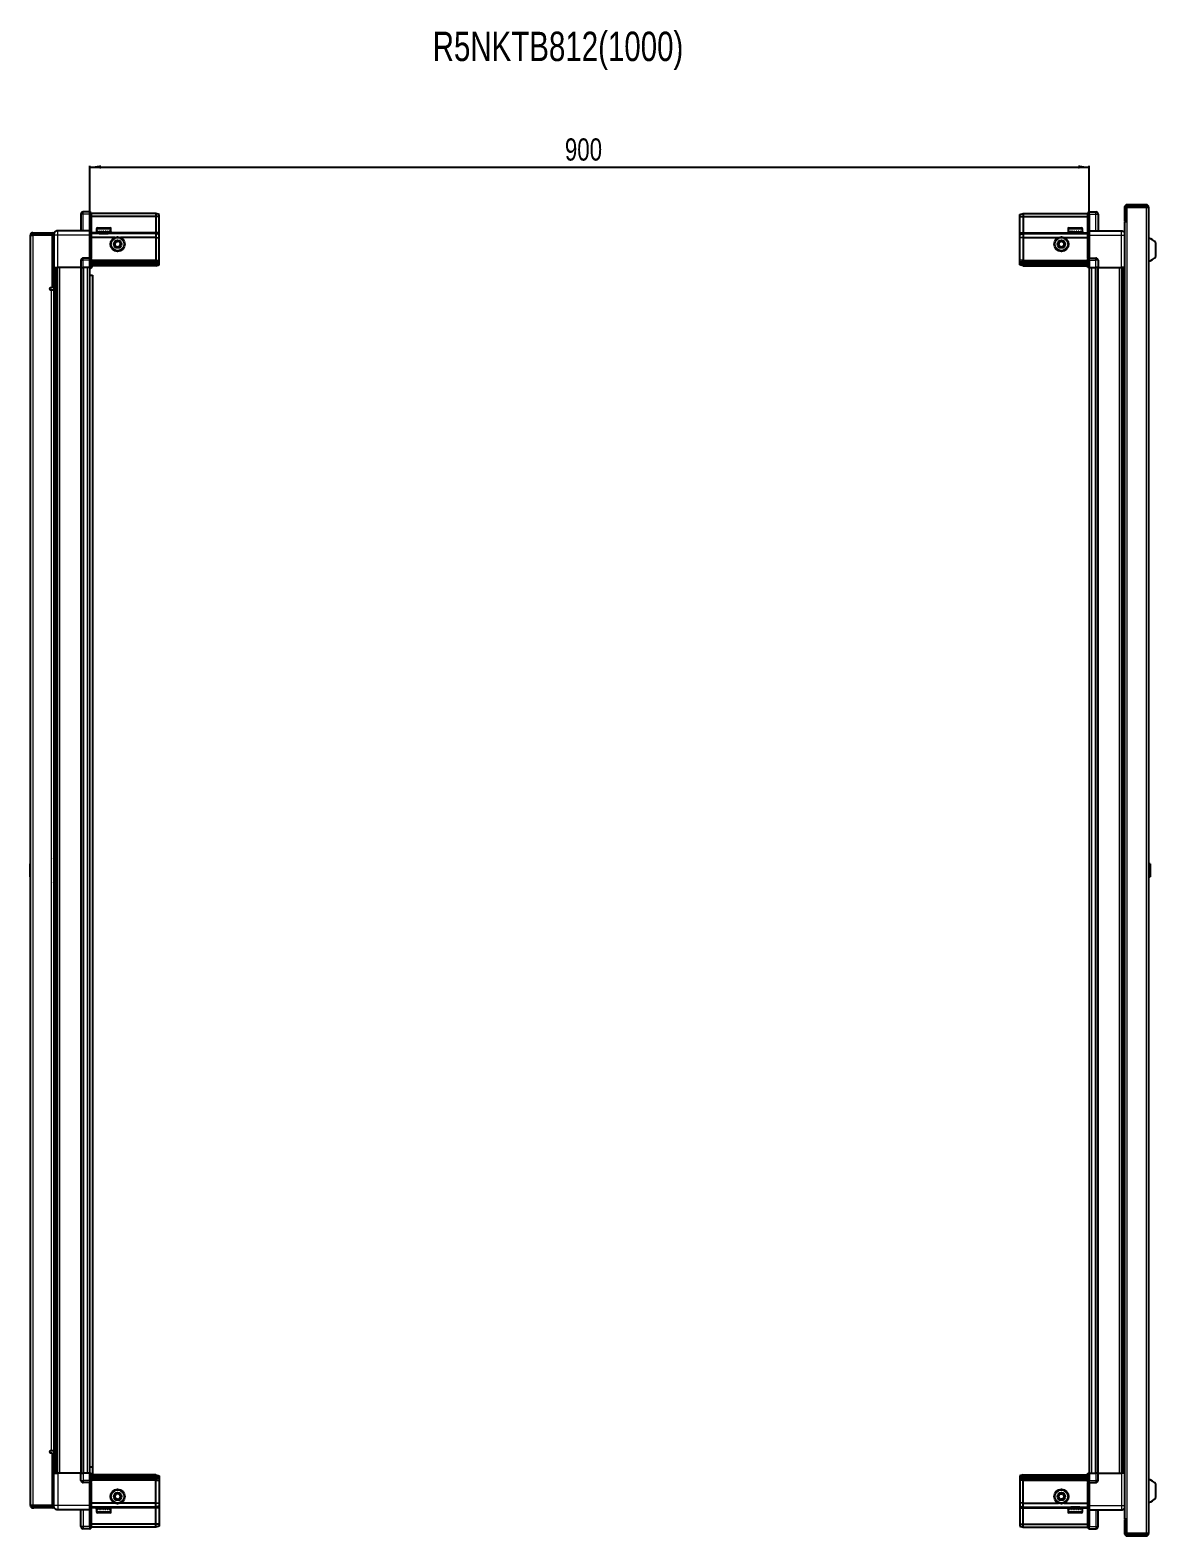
# Model space of a CAD drawing. Header units: millimetres. Extents: x 775 to 3883, y -286 to 2251.
# Drawn here: x 1864 to 2878, y 894 to 2251 of the extents above; entities that cross this region are included whole.
import ezdxf

# ---------------------------------------------------------------- set-up
doc = ezdxf.new("R2010")
doc.units = ezdxf.units.MM
doc.layers.add('FORMAT', color=7, linetype='Continuous')
doc.styles.add('SLDTEXTSTYLE0', font='TXT', dxfattribs={"width": 0.75})
doc.dimstyles.new('SLDDIMSTYLE0', dxfattribs={"dimtxt": 20, "dimasz": 10, "dimexe": 0, "dimexo": 0.0625, "dimgap": 5, "dimtad": 2, "dimdec": 1, "dimrnd": 1e-09, "dimzin": 12, "dimdsep": 46, "dimtxsty": 'SLDTEXTSTYLE0', "dimsah": 1, "dimcen": 0.09, "dimadec": 0, "dimazin": 3, "dimtfac": 1, "dimtofl": 0, "dimtmove": 0, "dimatfit": 3, "dimfxl": 0, "dimfrac": 2, "dimtolj": 1, "dimtzin": 12, "dimarcsym": 0})

# ---------------------------------------------------------------- blocks, each defined once
blk = doc.blocks.new('_D_5')
at = {"layer": 'FORMAT'}
for p, q in [((1917.8, 2036.9), (1917.8, 2128.4)), ((1917.8, 2127.4), (2817.8, 2127.4)), ((2817.8, 2036.9), (2817.8, 2128.4))]:
    blk.add_line(p, q, dxfattribs=at)
for points in [[(1917.8, 2127.4), (1927.8, 2125.9), (1927.8, 2129)], [(2817.8, 2127.4), (2807.8, 2129), (2807.8, 2125.9)]]:
    blk.add_solid(points, dxfattribs=at)
at = {"layer": 'FORMAT', "insert": (2345.6, 2153.2), "char_height": 20, "attachment_point": 1, "style": 'SLDTEXTSTYLE0'}
blk.add_mtext('900', dxfattribs=at)

msp = doc.modelspace()

# ---------------------------------------------------------------- linework, layer by layer
at = {"color": 7, "linetype": 'Continuous', "lineweight": 25}
for p, q in [((2849.62, 2091.33), (2849.62, 2078.93)), ((2851.12, 2091.33), (2851.12, 2078.93)), ((2851.62, 2078.43), (2851.62, 2091.33)), ((2851.62, 2091.33), (2869.02, 2091.33)), ((2869.02, 2093.43), (2851.72, 2093.43)), ((2869.02, 2091.93), (2851.72, 2091.93)), ((2869.02, 2091.93), (2869.02, 2093.43)), ((2869.02, 2091.33), (2871.12, 2091.33)), ((2871.12, 2091.33), (2871.12, 896.53)), ((1909.92, 2084.93), (1909.92, 2069.93)), ((1917.92, 2086.93), (1911.92, 2086.93)), ((1917.92, 2086.93), (1918.25, 2086.93)), ((1917.92, 2086.93), (1917.92, 2084.93)), ((1917.92, 2070.13), (1917.92, 2084.93)), ((1917.92, 2070.13), (1917.92, 2084.93)), ((1919.12, 2086.43), (1918.25, 2086.93)), ((1919.12, 2084.93), (1919.12, 2086.43)), ((1977.42, 2085.43), (1919.12, 2085.43)), ((1919.12, 2084.93), (1919.12, 2070.13)), ((1977.42, 2082.93), (1919.12, 2082.93)), ((1977.42, 2085.43), (1977.42, 2082.93)), ((1980.42, 2084.63), (1977.42, 2085.43)), ((1977.42, 2082.93), (1977.42, 2068.43)), ((1980.42, 2082.78), (1977.42, 2082.93)), ((1980.42, 2082.78), (1980.42, 2084.63)), ((1980.42, 2068.43), (1980.42, 2082.78)), ((2755.12, 2084.63), (2758.12, 2085.43)), ((2755.12, 2082.78), (2755.12, 2084.63)), ((2755.12, 2082.78), (2758.12, 2082.93)), ((2755.12, 2068.43), (2755.12, 2082.78)), ((2758.12, 2085.43), (2758.12, 2082.93)), ((2758.12, 2085.43), (2816.42, 2085.43)), ((2758.12, 2082.93), (2758.12, 2068.43)), ((2758.12, 2082.93), (2816.42, 2082.93)), ((2817.28, 2086.93), (2816.42, 2086.43)), ((2817.28, 2086.93), (2816.42, 2086.43)), ((2816.42, 2086.43), (2816.42, 2084.93)), ((2816.42, 2070.13), (2816.42, 2084.93)), ((2817.62, 2086.93), (2817.28, 2086.93)), ((2817.62, 2086.93), (2817.28, 2086.93)), ((2817.62, 2084.93), (2817.62, 2086.93)), ((2817.62, 2086.93), (2817.62, 2086.93)), ((2817.62, 2086.93), (2823.62, 2086.93)), ((2817.62, 2084.93), (2817.62, 2070.13)), ((2825.62, 2084.93), (2825.62, 2069.93)), ((2849.52, 2078.43), (2849.52, 909.43)), ((2849.52, 2078.43), (2851.62, 2078.43)), ((2849.62, 2078.93), (2851.12, 2078.93)), ((1865.92, 2066.08), (1864.42, 2066.08)), ((1864.42, 2065.58), (1864.42, 2066.08)), ((1864.42, 922.28), (1864.42, 2065.58)), ((1866.52, 2066.68), (1866.52, 2068.18)), ((1866.52, 2068.18), (1867.42, 2068.18)), ((1866.52, 2066.68), (1867.42, 2066.68)), ((1866.52, 2066.18), (1883.92, 2066.18)), ((1867.42, 2066.68), (1867.42, 2068.18)), ((1867.42, 2068.18), (1883.92, 2068.18)), ((1867.42, 2066.68), (1883.92, 2066.68)), ((1883.92, 2066.68), (1883.92, 2068.18)), ((1885.42, 2066.18), (1883.92, 2066.18)), ((1883.92, 2066.18), (1883.92, 2018.68)), ((1885.42, 2065.93), (1885.42, 2036.93)), ((1917.92, 2069.93), (1888.92, 2069.93)), ((1917.92, 2069.93), (1917.92, 2070.13)), ((1917.92, 2069.93), (1919.12, 2069.93)), ((1917.92, 2065.93), (1917.92, 2069.93)), ((1917.92, 2045.63), (1917.92, 2065.93)), ((1919.12, 2070.13), (1919.12, 2069.93)), ((1919.12, 2069.93), (1919.12, 2065.93)), ((1977.42, 2067.43), (1919.12, 2067.43)), ((1919.12, 2065.93), (1919.12, 2045.63)), ((1940.42, 2063.93), (1919.12, 2063.93)), ((1923.92, 2071.83), (1923.92, 2069.43)), ((1923.92, 2069.43), (1923.92, 2068.93)), ((1923.92, 2068.93), (1924.05, 2068.93)), ((1924.24, 2069.43), (1924.05, 2069.43)), ((1924.05, 2069.43), (1924.05, 2068.93)), ((1924.05, 2068.93), (1924.24, 2068.93)), ((1924.24, 2069.43), (1924.24, 2068.93)), ((1924.24, 2068.93), (1924.77, 2068.93)), ((1924.72, 2072.63), (1931.89, 2072.63)), ((1925.17, 2069.43), (1924.77, 2069.43)), ((1924.77, 2069.43), (1924.77, 2068.93)), ((1924.77, 2068.93), (1925.17, 2068.93)), ((1925.17, 2069.43), (1925.17, 2068.93)), ((1925.17, 2068.93), (1926.04, 2068.93)), ((1926.02, 2068.93), (1926.02, 2068.83)), ((1926.02, 2068.83), (1934.82, 2068.83)), ((1926.61, 2069.43), (1926.04, 2069.43)), ((1926.04, 2069.43), (1926.04, 2068.93)), ((1926.04, 2068.93), (1926.61, 2068.93)), ((1926.42, 2068.43), (1927.11, 2067.95)), ((1926.42, 2068.43), (1931.45, 2068.43)), ((1927.11, 2067.95), (1926.42, 2067.47)), ((1926.42, 2067.47), (1926.42, 2067.43)), ((1926.42, 2067.47), (1931.45, 2067.47)), ((1926.61, 2069.43), (1926.61, 2068.93)), ((1926.61, 2068.93), (1927.74, 2068.93)), ((1927.11, 2067.95), (1931.27, 2067.95)), ((1928.43, 2069.43), (1927.74, 2069.43)), ((1927.74, 2069.43), (1927.74, 2068.93)), ((1927.74, 2068.93), (1928.43, 2068.93)), ((1928.43, 2069.43), (1928.43, 2068.93)), ((1928.43, 2068.93), (1929.7, 2068.93)), ((1930.44, 2069.43), (1929.7, 2069.43)), ((1929.7, 2069.43), (1929.7, 2068.93)), ((1929.7, 2068.93), (1929.93, 2068.93)), ((1929.93, 2069.43), (1929.93, 2068.93)), ((1930.43, 2069.43), (1930.43, 2068.93)), ((1930.43, 2068.93), (1930.44, 2068.93)), ((1930.44, 2069.43), (1930.44, 2068.93)), ((1930.44, 2068.93), (1931.73, 2068.93)), ((1931.27, 2067.95), (1933.73, 2067.95)), ((1931.45, 2068.43), (1934.42, 2068.43)), ((1931.45, 2067.47), (1934.42, 2067.47)), ((1932.45, 2069.43), (1931.73, 2069.43)), ((1931.73, 2069.43), (1931.73, 2068.93)), ((1931.79, 2069.43), (1931.79, 2068.93)), ((1931.79, 2068.93), (1932.45, 2068.93)), ((1931.89, 2072.63), (1936.12, 2072.63)), ((1932.45, 2069.43), (1932.45, 2068.93)), ((1932.45, 2068.93), (1933.64, 2068.93)), ((1934.26, 2069.43), (1933.64, 2069.43)), ((1933.64, 2069.43), (1933.64, 2068.93)), ((1933.64, 2068.93), (1934.26, 2068.93)), ((1933.73, 2067.95), (1934.42, 2068.43)), ((1934.42, 2067.47), (1933.73, 2067.95)), ((1934.26, 2069.43), (1934.26, 2068.93)), ((1934.26, 2068.93), (1935.22, 2068.93)), ((1934.42, 2067.43), (1934.42, 2067.47)), ((1934.82, 2068.83), (1934.82, 2068.93)), ((1935.69, 2069.43), (1935.22, 2069.43)), ((1935.22, 2069.43), (1935.22, 2068.93)), ((1935.22, 2068.93), (1935.69, 2068.93)), ((1935.69, 2069.43), (1935.69, 2068.93)), ((1935.69, 2068.93), (1936.34, 2068.93)), ((1936.61, 2069.43), (1936.34, 2069.43)), ((1936.34, 2069.43), (1936.34, 2068.93)), ((1936.34, 2068.93), (1936.61, 2068.93)), ((1936.61, 2069.43), (1936.61, 2068.93)), ((1936.61, 2068.93), (1936.88, 2068.93)), ((1936.92, 2069.43), (1936.88, 2069.43)), ((1936.88, 2069.43), (1936.88, 2068.93)), ((1936.88, 2068.93), (1936.92, 2068.93)), ((1936.92, 2069.43), (1936.92, 2071.83)), ((1936.92, 2069.43), (1936.92, 2068.93)), ((1977.42, 2063.93), (1945.42, 2063.93)), ((1977.42, 2068.43), (1977.42, 2067.43)), ((1977.42, 2067.43), (1977.42, 2063.93)), ((1980.42, 2066.63), (1977.42, 2067.43)), ((1977.42, 2063.93), (1977.42, 2043.43)), ((1977.42, 2063.93), (1980.42, 2063.6)), ((1980.42, 2066.63), (1980.42, 2068.43)), ((1980.42, 2063.6), (1980.42, 2066.63)), ((1980.42, 2043.43), (1980.42, 2063.6)), ((2755.12, 2066.63), (2755.12, 2068.43)), ((2755.12, 2066.63), (2758.12, 2067.43)), ((2755.12, 2063.6), (2755.12, 2066.63)), ((2758.12, 2063.93), (2755.12, 2063.6)), ((2755.12, 2043.43), (2755.12, 2063.6)), ((2758.12, 2068.43), (2758.12, 2067.43)), ((2758.12, 2067.43), (2758.12, 2063.93)), ((2758.12, 2067.43), (2816.42, 2067.43)), ((2758.12, 2063.93), (2758.12, 2043.43)), ((2758.12, 2063.93), (2790.12, 2063.93)), ((2795.12, 2063.93), (2816.42, 2063.93)), ((2798.62, 2071.83), (2798.62, 2068.93)), ((2798.62, 2068.93), (2798.66, 2068.93)), ((2798.78, 2069.43), (2798.66, 2069.43)), ((2798.66, 2069.43), (2798.66, 2068.93)), ((2798.66, 2068.93), (2798.78, 2068.93)), ((2798.78, 2069.43), (2798.78, 2068.93)), ((2798.78, 2068.93), (2799.19, 2068.93)), ((2799.53, 2069.43), (2799.19, 2069.43)), ((2799.19, 2069.43), (2799.19, 2068.93)), ((2799.19, 2068.93), (2799.53, 2068.93)), ((2799.42, 2072.63), (2810.82, 2072.63)), ((2799.53, 2069.43), (2799.53, 2068.93)), ((2799.53, 2068.93), (2800.3, 2068.93)), ((2800.82, 2069.43), (2800.3, 2069.43)), ((2800.3, 2069.43), (2800.3, 2068.93)), ((2800.3, 2068.93), (2800.82, 2068.93)), ((2800.72, 2068.93), (2800.72, 2068.83)), ((2800.72, 2068.83), (2809.52, 2068.83)), ((2800.82, 2069.43), (2800.82, 2068.93)), ((2800.82, 2068.93), (2801.88, 2068.93)), ((2801.12, 2068.43), (2801.81, 2067.95)), ((2801.12, 2068.43), (2809.12, 2068.43)), ((2801.81, 2067.95), (2801.12, 2067.47)), ((2801.12, 2067.47), (2801.12, 2067.43)), ((2801.12, 2067.47), (2809.12, 2067.47)), ((2801.81, 2067.95), (2808.43, 2067.95)), ((2802.54, 2069.43), (2801.88, 2069.43)), ((2801.88, 2069.43), (2801.88, 2068.93)), ((2801.88, 2068.93), (2802.54, 2068.93)), ((2802.54, 2069.43), (2802.54, 2068.93)), ((2802.54, 2068.93), (2803.78, 2068.93)), ((2804.51, 2069.43), (2803.78, 2069.43)), ((2803.78, 2069.43), (2803.78, 2068.93)), ((2803.78, 2068.93), (2804.21, 2068.93)), ((2804.21, 2069.43), (2804.21, 2068.93)), ((2804.51, 2069.43), (2804.51, 2068.93)), ((2804.51, 2068.93), (2805.81, 2068.93)), ((2806.54, 2069.43), (2805.81, 2069.43)), ((2805.81, 2069.43), (2805.81, 2068.93)), ((2806.08, 2069.43), (2806.08, 2068.93)), ((2806.08, 2068.93), (2806.54, 2068.93)), ((2806.54, 2069.43), (2806.54, 2068.93)), ((2806.54, 2068.93), (2807.77, 2068.93)), ((2808.43, 2069.43), (2807.77, 2069.43)), ((2807.77, 2069.43), (2807.77, 2068.93)), ((2807.77, 2068.93), (2808.43, 2068.93)), ((2808.43, 2069.43), (2808.43, 2068.93)), ((2808.43, 2068.93), (2809.48, 2068.93)), ((2808.43, 2067.95), (2809.12, 2068.43)), ((2809.12, 2067.47), (2808.43, 2067.95)), ((2809.12, 2067.43), (2809.12, 2067.47)), ((2810, 2069.43), (2809.48, 2069.43)), ((2809.48, 2069.43), (2809.48, 2068.93)), ((2809.48, 2068.93), (2810, 2068.93)), ((2809.52, 2068.83), (2809.52, 2068.93)), ((2810, 2069.43), (2810, 2068.93)), ((2810, 2068.93), (2810.75, 2068.93)), ((2811.09, 2069.43), (2810.75, 2069.43)), ((2810.75, 2069.43), (2810.75, 2068.93)), ((2810.75, 2068.93), (2811.09, 2068.93)), ((2811.09, 2069.43), (2811.09, 2068.93)), ((2811.09, 2068.93), (2811.48, 2068.93)), ((2811.59, 2069.43), (2811.48, 2069.43)), ((2811.48, 2069.43), (2811.48, 2068.93)), ((2811.48, 2068.93), (2811.59, 2068.93)), ((2811.59, 2069.43), (2811.59, 2068.93)), ((2811.59, 2068.93), (2811.62, 2068.93)), ((2811.62, 2068.93), (2811.62, 2071.83)), ((2816.42, 2069.93), (2816.42, 2070.13)), ((2817.62, 2069.93), (2816.42, 2069.93)), ((2816.42, 2065.93), (2816.42, 2069.93)), ((2816.42, 2045.63), (2816.42, 2065.93)), ((2817.62, 2070.13), (2817.62, 2069.93)), ((2817.62, 2069.93), (2817.62, 2065.93)), ((2817.62, 2069.93), (2846.62, 2069.93)), ((2817.62, 2065.93), (2817.62, 2045.63)), ((2877.72, 2046.93), (2877.72, 2058.93)), ((1883.92, 2039.68), (1885.42, 2039.68)), ((1885.42, 2036.93), (1883.92, 2036.93)), ((1886.07, 950.93), (1886.07, 2036.93)), ((1887.86, 2036.93), (1887.86, 950.93)), ((1887.9, 2036.93), (1887.9, 950.93)), ((1909.92, 2036.93), (1888.92, 2036.93)), ((1909.92, 2043.43), (1909.92, 2036.93)), ((1909.92, 2036.93), (1911.92, 2036.93)), ((1910.57, 950.93), (1910.57, 2036.93)), ((1917.92, 2045.43), (1911.92, 2045.43)), ((1917.92, 2036.93), (1911.92, 2036.93)), ((1917.77, 950.93), (1917.77, 2036.93)), ((1917.92, 2045.43), (1917.92, 2045.63)), ((1917.92, 2045.43), (1917.92, 2043.43)), ((1917.92, 2045.43), (1919.12, 2045.43)), ((1917.92, 2036.93), (1917.92, 2043.43)), ((1917.92, 2036.93), (1917.92, 2043.43)), ((1917.92, 2036.93), (1918.25, 2036.93)), ((1917.92, 2036.93), (1917.92, 2036.93)), ((1918.25, 2036.93), (1918.25, 2043.43)), ((1919.12, 2036.93), (1918.25, 2036.93)), ((1918.25, 2036.93), (1918.25, 2036.93)), ((1919.12, 2045.63), (1919.12, 2045.43)), ((1919.12, 2044.76), (1919.12, 2045.43)), ((1919.12, 2044.76), (1919.12, 2036.93)), ((1977.42, 2042.43), (1919.12, 2042.43)), ((1977.42, 2041.43), (1919.12, 2041.43)), ((1977.42, 2039.93), (1919.12, 2039.93)), ((1977.42, 2038.43), (1919.12, 2038.43)), ((1977.42, 2043.43), (1977.42, 2042.43)), ((1977.42, 2042.43), (1977.42, 2041.43)), ((1977.42, 2042.43), (1980.42, 2041.63)), ((1977.42, 2041.43), (1977.42, 2039.93)), ((1977.42, 2041.43), (1980.42, 2040.89)), ((1977.42, 2039.93), (1980.42, 2040.39)), ((1977.42, 2039.93), (1977.42, 2038.43)), ((1977.42, 2038.43), (1980.42, 2039.24)), ((1980.42, 2041.63), (1980.42, 2043.43)), ((1980.42, 2040.89), (1980.42, 2041.63)), ((1980.42, 2040.39), (1980.42, 2040.89)), ((1980.42, 2039.24), (1980.42, 2040.39)), ((2755.12, 2041.63), (2755.12, 2043.43)), ((2758.12, 2042.43), (2755.12, 2041.63)), ((2755.12, 2040.89), (2755.12, 2041.63)), ((2758.12, 2041.43), (2755.12, 2040.89)), ((2755.12, 2040.39), (2755.12, 2040.89)), ((2758.12, 2039.93), (2755.12, 2040.39)), ((2755.12, 2039.24), (2755.12, 2040.39)), ((2758.12, 2038.43), (2755.12, 2039.24)), ((2758.12, 2043.43), (2758.12, 2042.43)), ((2758.12, 2042.43), (2758.12, 2041.43)), ((2758.12, 2042.43), (2816.42, 2042.43)), ((2758.12, 2041.43), (2816.42, 2041.43)), ((2758.12, 2041.43), (2758.12, 2039.93)), ((2758.12, 2039.93), (2758.12, 2038.43)), ((2758.12, 2039.93), (2816.42, 2039.93)), ((2758.12, 2038.43), (2816.42, 2038.43)), ((2816.42, 2045.43), (2816.42, 2045.63)), ((2817.62, 2045.43), (2816.42, 2045.43)), ((2816.42, 2045.43), (2816.42, 2044.76)), ((2816.42, 2036.93), (2816.42, 2044.76)), ((2817.28, 2036.93), (2816.42, 2036.93)), ((2817.28, 2043.43), (2817.28, 2036.93)), ((2817.62, 2036.93), (2817.28, 2036.93)), ((2817.62, 2045.63), (2817.62, 2045.43)), ((2817.62, 2043.43), (2817.62, 2045.43)), ((2817.62, 2045.43), (2823.62, 2045.43)), ((2817.62, 2043.43), (2817.62, 2045.43)), ((2817.62, 2043.43), (2817.62, 2036.93)), ((2817.62, 2036.93), (2823.62, 2036.93)), ((2817.77, 2036.93), (2817.77, 950.93)), ((2825.62, 2036.93), (2823.62, 2036.93)), ((2824.97, 2036.93), (2824.97, 950.93)), ((2825.62, 2043.43), (2825.62, 2036.93)), ((2825.62, 2036.93), (2846.62, 2036.93)), ((2847.64, 950.93), (2847.64, 2036.93)), ((2847.68, 950.93), (2847.68, 2036.93)), ((2849.47, 2036.93), (2849.47, 950.93)), ((1917.77, 2029.93), (1920.27, 2029.93)), ((1920.27, 2029.93), (1920.27, 956.43)), ((1883.92, 2018.68), (1882.57, 2018.68)), ((1882.57, 2016.68), (1883.32, 2016.68)), ((1883.32, 2016.68), (1885.42, 2016.68)), ((1885.42, 2016.68), (1885.42, 971.18)), ((1864.42, 1499.72), (1864.12, 1499.72)), ((1864.12, 1488.15), (1864.12, 1499.72)), ((1885.92, 1503.43), (1885.92, 1484.43)), ((2872.1, 1499.72), (2871.12, 1498.73)), ((2872.62, 1499.72), (2872.1, 1499.72)), ((2872.1, 1499.72), (2872.1, 1488.15)), ((2872.62, 1499.72), (2872.62, 1488.15)), ((1864.12, 1488.15), (1864.42, 1488.15)), ((2871.12, 1489.13), (2872.1, 1488.15)), ((2872.1, 1488.15), (2872.62, 1488.15)), ((1883.32, 971.18), (1882.57, 971.18)), ((1882.57, 969.18), (1883.92, 969.18)), ((1885.42, 971.18), (1883.32, 971.18)), ((1883.92, 969.18), (1883.92, 921.68)), ((1885.42, 950.93), (1883.92, 950.93)), ((1885.42, 921.93), (1885.42, 950.93)), ((1909.92, 950.93), (1888.92, 950.93)), ((1909.92, 944.43), (1909.92, 950.93)), ((1909.92, 950.93), (1911.92, 950.93)), ((1917.92, 950.93), (1911.92, 950.93)), ((1920.27, 956.43), (1917.77, 956.43)), ((1917.92, 950.93), (1918.25, 950.93)), ((1917.92, 944.43), (1917.92, 950.93)), ((1918.25, 944.43), (1918.25, 950.93)), ((1918.25, 950.93), (1919.12, 950.93)), ((1919.12, 950.93), (1919.12, 943.11)), ((1977.42, 949.43), (1919.12, 949.43)), ((1920.27, 956.43), (1920.27, 949.43)), ((1977.42, 947.93), (1977.42, 949.43)), ((1977.42, 949.43), (1980.42, 948.63)), ((2758.12, 949.43), (2755.12, 948.63)), ((2758.12, 947.93), (2758.12, 949.43)), ((2758.12, 949.43), (2816.42, 949.43)), ((2816.42, 943.11), (2816.42, 950.93)), ((2816.42, 950.93), (2817.28, 950.93)), ((2817.28, 950.93), (2817.28, 950.93)), ((2817.28, 950.93), (2817.28, 944.43)), ((2817.62, 950.93), (2817.28, 950.93)), ((2817.62, 950.93), (2817.62, 944.43)), ((2817.62, 950.93), (2817.62, 950.93)), ((2817.62, 950.93), (2817.62, 944.43)), ((2817.62, 950.93), (2823.62, 950.93)), ((2825.62, 950.93), (2823.62, 950.93)), ((2825.62, 944.43), (2825.62, 950.93)), ((2825.62, 950.93), (2846.62, 950.93)), ((1885.42, 948.18), (1883.92, 948.18)), ((1917.92, 942.43), (1911.92, 942.43)), ((1917.92, 944.43), (1917.92, 942.43)), ((1917.92, 944.43), (1917.92, 942.43)), ((1917.92, 942.43), (1919.12, 942.43)), ((1917.92, 942.23), (1917.92, 942.43)), ((1917.92, 921.93), (1917.92, 942.23)), ((1977.42, 947.93), (1919.12, 947.93)), ((1977.42, 946.43), (1919.12, 946.43)), ((1977.42, 945.43), (1919.12, 945.43)), ((1919.12, 942.43), (1919.12, 943.11)), ((1919.12, 942.43), (1919.12, 942.23)), ((1919.12, 942.23), (1919.12, 921.93)), ((1977.42, 946.43), (1977.42, 947.93)), ((1977.42, 947.93), (1980.42, 947.48)), ((1977.42, 946.43), (1980.42, 946.98)), ((1977.42, 945.43), (1977.42, 946.43)), ((1977.42, 945.43), (1980.42, 946.24)), ((1977.42, 944.43), (1977.42, 945.43)), ((1977.42, 923.93), (1977.42, 944.43)), ((1980.42, 948.63), (1980.42, 947.48)), ((1980.42, 947.48), (1980.42, 946.98)), ((1980.42, 946.98), (1980.42, 946.24)), ((1980.42, 946.24), (1980.42, 944.43)), ((1980.42, 944.43), (1980.42, 924.27)), ((2755.12, 948.63), (2755.12, 947.48)), ((2758.12, 947.93), (2755.12, 947.48)), ((2755.12, 947.48), (2755.12, 946.98)), ((2758.12, 946.43), (2755.12, 946.98)), ((2755.12, 946.98), (2755.12, 946.24)), ((2758.12, 945.43), (2755.12, 946.24)), ((2755.12, 946.24), (2755.12, 944.43)), ((2755.12, 944.43), (2755.12, 924.27)), ((2758.12, 946.43), (2758.12, 947.93)), ((2758.12, 947.93), (2816.42, 947.93)), ((2758.12, 946.43), (2816.42, 946.43)), ((2758.12, 945.43), (2758.12, 946.43)), ((2758.12, 945.43), (2816.42, 945.43)), ((2758.12, 944.43), (2758.12, 945.43)), ((2758.12, 923.93), (2758.12, 944.43)), ((2816.42, 943.11), (2816.42, 942.43)), ((2817.62, 942.43), (2816.42, 942.43)), ((2816.42, 942.23), (2816.42, 942.43)), ((2816.42, 921.93), (2816.42, 942.23)), ((2817.62, 942.43), (2817.62, 944.43)), ((2817.62, 942.43), (2817.62, 942.23)), ((2817.62, 942.43), (2823.62, 942.43)), ((2817.62, 942.23), (2817.62, 921.93)), ((2877.72, 928.93), (2877.72, 940.93)), ((1864.42, 921.78), (1864.42, 922.28)), ((1940.42, 923.93), (1919.12, 923.93)), ((1977.42, 923.93), (1945.42, 923.93)), ((1977.42, 923.93), (1980.42, 924.27)), ((1977.42, 920.43), (1977.42, 923.93)), ((1980.42, 924.27), (1980.42, 921.24)), ((2758.12, 923.93), (2755.12, 924.27)), ((2755.12, 924.27), (2755.12, 921.24)), ((2758.12, 923.93), (2790.12, 923.93)), ((2758.12, 920.43), (2758.12, 923.93)), ((2795.12, 923.93), (2816.42, 923.93)), ((1865.92, 921.78), (1864.42, 921.78)), ((1883.92, 921.68), (1866.52, 921.68)), ((1866.52, 921.18), (1866.52, 919.68)), ((1866.52, 921.18), (1867.42, 921.18)), ((1866.52, 919.68), (1867.42, 919.68)), ((1883.92, 921.18), (1867.42, 921.18)), ((1867.42, 921.18), (1867.42, 919.68)), ((1883.92, 919.68), (1867.42, 919.68)), ((1883.92, 921.68), (1885.42, 921.68)), ((1883.92, 921.18), (1883.92, 919.68)), ((1917.92, 917.93), (1888.92, 917.93)), ((1909.92, 902.93), (1909.92, 917.93)), ((1917.92, 917.93), (1917.92, 921.93)), ((1917.92, 917.93), (1919.12, 917.93)), ((1917.92, 917.73), (1917.92, 917.93)), ((1917.92, 902.93), (1917.92, 917.73)), ((1919.12, 921.93), (1919.12, 917.93)), ((1977.42, 920.43), (1919.12, 920.43)), ((1919.12, 917.93), (1919.12, 917.73)), ((1919.12, 917.73), (1919.12, 902.93)), ((1923.92, 918.93), (1923.92, 916.03)), ((1924.01, 918.93), (1923.92, 918.93)), ((1924.01, 918.43), (1924.01, 918.93)), ((1924.18, 918.93), (1924.01, 918.93)), ((1924.01, 918.43), (1924.18, 918.43)), ((1924.18, 918.43), (1924.18, 918.93)), ((1924.67, 918.93), (1924.18, 918.93)), ((1924.67, 918.43), (1924.67, 918.93)), ((1925.05, 918.93), (1924.67, 918.93)), ((1924.67, 918.43), (1925.05, 918.43)), ((1924.87, 915.23), (1924.72, 915.23)), ((1936.12, 915.23), (1924.87, 915.23)), ((1925.05, 918.43), (1925.05, 918.93)), ((1925.89, 918.93), (1925.05, 918.93)), ((1925.89, 918.43), (1925.89, 918.93)), ((1926.45, 918.93), (1925.89, 918.93)), ((1925.89, 918.43), (1926.45, 918.43)), ((1926.02, 919.03), (1926.02, 918.93)), ((1931.42, 919.03), (1926.02, 919.03)), ((1926.42, 920.43), (1926.42, 920.4)), ((1926.42, 920.4), (1927.11, 919.92)), ((1926.52, 920.4), (1926.42, 920.4)), ((1927.11, 919.92), (1926.42, 919.43)), ((1926.52, 919.43), (1926.42, 919.43)), ((1926.45, 918.43), (1926.45, 918.93)), ((1927.55, 918.93), (1926.45, 918.93)), ((1934.42, 920.4), (1926.52, 920.4)), ((1934.42, 919.43), (1926.52, 919.43)), ((1927.2, 919.92), (1927.11, 919.92)), ((1933.73, 919.92), (1927.2, 919.92)), ((1927.55, 918.43), (1927.55, 918.93)), ((1928.23, 918.93), (1927.55, 918.93)), ((1927.55, 918.43), (1928.23, 918.43)), ((1928.23, 918.43), (1928.23, 918.93)), ((1929.5, 918.93), (1928.23, 918.93)), ((1929.5, 918.43), (1929.5, 918.93)), ((1929.79, 918.93), (1929.5, 918.93)), ((1929.5, 918.43), (1930.23, 918.43)), ((1929.79, 918.43), (1929.79, 918.93)), ((1930.23, 918.43), (1930.23, 918.93)), ((1931.53, 918.93), (1930.23, 918.93)), ((1934.82, 919.03), (1931.42, 919.03)), ((1931.53, 918.43), (1931.53, 918.93)), ((1931.53, 918.43), (1932.25, 918.43)), ((1931.66, 918.43), (1931.66, 918.93)), ((1932.25, 918.93), (1931.66, 918.93)), ((1932.25, 918.43), (1932.25, 918.93)), ((1933.45, 918.93), (1932.25, 918.93)), ((1933.45, 918.43), (1933.45, 918.93)), ((1934.09, 918.93), (1933.45, 918.93)), ((1933.45, 918.43), (1934.09, 918.43)), ((1933.73, 919.92), (1934.42, 920.4)), ((1934.42, 919.43), (1933.73, 919.92)), ((1934.09, 918.43), (1934.09, 918.93)), ((1935.08, 918.93), (1934.09, 918.93)), ((1934.42, 920.4), (1934.42, 920.43)), ((1934.82, 918.93), (1934.82, 919.03)), ((1935.08, 918.43), (1935.08, 918.93)), ((1935.57, 918.93), (1935.08, 918.93)), ((1935.08, 918.43), (1935.57, 918.43)), ((1935.57, 918.43), (1935.57, 918.93)), ((1936.25, 918.93), (1935.57, 918.93)), ((1936.25, 918.43), (1936.25, 918.93)), ((1936.54, 918.93), (1936.25, 918.93)), ((1936.25, 918.43), (1936.54, 918.43)), ((1936.54, 918.43), (1936.54, 918.93)), ((1936.85, 918.93), (1936.54, 918.93)), ((1936.85, 918.43), (1936.85, 918.93)), ((1936.92, 918.93), (1936.85, 918.93)), ((1936.85, 918.43), (1936.92, 918.43)), ((1936.92, 916.03), (1936.92, 918.93)), ((1936.92, 918.43), (1936.92, 918.93)), ((1936.92, 918.93), (1936.92, 918.93)), ((1980.42, 921.24), (1977.42, 920.43)), ((1977.42, 919.43), (1977.42, 920.43)), ((1977.42, 904.93), (1977.42, 919.43)), ((1980.42, 921.24), (1980.42, 919.43)), ((1980.42, 919.43), (1980.42, 905.09)), ((2755.12, 921.24), (2758.12, 920.43)), ((2755.12, 921.24), (2755.12, 919.43)), ((2755.12, 919.43), (2755.12, 905.09)), ((2758.12, 920.43), (2816.42, 920.43)), ((2758.12, 919.43), (2758.12, 920.43)), ((2758.12, 904.93), (2758.12, 919.43)), ((2798.62, 918.93), (2798.62, 916.03)), ((2798.64, 918.93), (2798.62, 918.93)), ((2798.64, 918.43), (2798.64, 918.93)), ((2798.73, 918.93), (2798.64, 918.93)), ((2798.64, 918.43), (2798.73, 918.43)), ((2798.73, 918.43), (2798.73, 918.93)), ((2799.11, 918.93), (2798.73, 918.93)), ((2799.11, 918.43), (2799.11, 918.93)), ((2799.43, 918.93), (2799.11, 918.93)), ((2799.11, 918.43), (2799.43, 918.43)), ((2810.82, 915.23), (2799.42, 915.23)), ((2799.43, 918.43), (2799.43, 918.93)), ((2800.16, 918.93), (2799.43, 918.93)), ((2800.16, 918.43), (2800.16, 918.93)), ((2800.67, 918.93), (2800.16, 918.93)), ((2800.16, 918.43), (2800.67, 918.43)), ((2800.67, 918.43), (2800.67, 918.93)), ((2801.71, 918.93), (2800.67, 918.93)), ((2800.72, 919.03), (2800.72, 918.93)), ((2809.52, 919.03), (2800.72, 919.03)), ((2801.12, 920.43), (2801.12, 920.4)), ((2801.12, 920.4), (2801.81, 919.92)), ((2809.12, 920.4), (2801.12, 920.4)), ((2801.81, 919.92), (2801.12, 919.43)), ((2809.12, 919.43), (2801.12, 919.43)), ((2801.71, 918.43), (2801.71, 918.93)), ((2802.36, 918.93), (2801.71, 918.93)), ((2801.71, 918.43), (2802.36, 918.43)), ((2808.43, 919.92), (2801.81, 919.92)), ((2802.36, 918.43), (2802.36, 918.93)), ((2803.58, 918.93), (2802.36, 918.93)), ((2803.58, 918.43), (2803.58, 918.93)), ((2804.08, 918.93), (2803.58, 918.93)), ((2803.58, 918.43), (2804.31, 918.43)), ((2804.08, 918.43), (2804.08, 918.93)), ((2804.31, 918.43), (2804.31, 918.93)), ((2805.61, 918.93), (2804.31, 918.93)), ((2805.61, 918.43), (2805.61, 918.93)), ((2805.61, 918.43), (2806.34, 918.43)), ((2805.95, 918.43), (2805.95, 918.93)), ((2806.34, 918.93), (2805.95, 918.93)), ((2806.34, 918.43), (2806.34, 918.93)), ((2807.59, 918.93), (2806.34, 918.93)), ((2807.59, 918.43), (2807.59, 918.93)), ((2808.26, 918.93), (2807.59, 918.93)), ((2807.59, 918.43), (2808.26, 918.43)), ((2808.26, 918.43), (2808.26, 918.93)), ((2809.33, 918.93), (2808.26, 918.93)), ((2808.43, 919.92), (2809.12, 920.4)), ((2809.12, 919.43), (2808.43, 919.92)), ((2809.12, 920.4), (2809.12, 920.43)), ((2809.33, 918.43), (2809.33, 918.93)), ((2809.86, 918.93), (2809.33, 918.93)), ((2809.33, 918.43), (2809.86, 918.43)), ((2809.52, 918.93), (2809.52, 919.03)), ((2809.86, 918.43), (2809.86, 918.93)), ((2810.65, 918.93), (2809.86, 918.93)), ((2810.65, 918.43), (2810.65, 918.93)), ((2811, 918.93), (2810.65, 918.93)), ((2810.65, 918.43), (2811, 918.43)), ((2811, 918.43), (2811, 918.93)), ((2811.43, 918.93), (2811, 918.93)), ((2811.43, 918.43), (2811.43, 918.93)), ((2811.57, 918.93), (2811.43, 918.93)), ((2811.43, 918.43), (2811.57, 918.43)), ((2811.57, 918.43), (2811.57, 918.93)), ((2811.62, 918.93), (2811.57, 918.93)), ((2811.62, 916.03), (2811.62, 918.93)), ((2816.42, 917.93), (2816.42, 921.93)), ((2817.62, 917.93), (2816.42, 917.93)), ((2816.42, 917.73), (2816.42, 917.93)), ((2816.42, 902.93), (2816.42, 917.73)), ((2817.62, 921.93), (2817.62, 917.93)), ((2817.62, 917.93), (2817.62, 917.73)), ((2817.62, 917.93), (2846.62, 917.93)), ((2817.62, 917.73), (2817.62, 902.93)), ((2817.62, 917.73), (2817.62, 902.93)), ((2825.62, 902.93), (2825.62, 917.93)), ((2851.62, 909.43), (2849.52, 909.43)), ((2849.62, 908.93), (2851.12, 908.93)), ((2849.62, 908.93), (2849.62, 896.53)), ((2851.12, 908.93), (2851.12, 896.53)), ((2851.62, 896.53), (2851.62, 909.43)), ((1917.92, 900.93), (1911.92, 900.93)), ((1917.92, 902.93), (1917.92, 900.93)), ((1917.92, 900.93), (1918.25, 900.93)), ((1917.92, 900.93), (1917.92, 900.93)), ((1917.92, 900.93), (1918.25, 900.93)), ((1918.25, 900.93), (1919.12, 901.43)), ((1918.25, 900.93), (1919.12, 901.43)), ((1977.42, 904.93), (1919.12, 904.93)), ((1919.12, 901.43), (1919.12, 902.93)), ((1977.42, 902.43), (1919.12, 902.43)), ((1980.42, 905.09), (1977.42, 904.93)), ((1977.42, 902.43), (1977.42, 904.93)), ((1980.42, 903.24), (1977.42, 902.43)), ((1980.42, 905.09), (1980.42, 903.24)), ((2755.12, 905.09), (2758.12, 904.93)), ((2755.12, 905.09), (2755.12, 903.24)), ((2755.12, 903.24), (2758.12, 902.43)), ((2758.12, 904.93), (2816.42, 904.93)), ((2758.12, 902.43), (2758.12, 904.93)), ((2758.12, 902.43), (2816.42, 902.43)), ((2816.42, 902.93), (2816.42, 901.43)), ((2816.42, 901.43), (2817.28, 900.93)), ((2817.62, 900.93), (2817.28, 900.93)), ((2817.62, 900.93), (2817.62, 902.93)), ((2817.62, 900.93), (2823.62, 900.93)), ((2869.02, 896.53), (2851.62, 896.53)), ((2851.72, 895.93), (2869.02, 895.93)), ((2871.12, 896.53), (2869.02, 896.53)), ((2869.02, 895.93), (2869.02, 894.43)), ((2851.72, 894.43), (2869.02, 894.43))]:
    msp.add_line(p, q, dxfattribs=at)
at = {"color": 8, "linetype": 'Continuous', "lineweight": 18}
for p, q in [((2851.12, 2091.33), (2849.62, 2091.33)), ((2851.72, 2091.93), (2851.72, 2093.43)), ((2869.02, 2091.33), (2869.02, 896.53)), ((1911.92, 2084.93), (1909.92, 2084.93)), ((1911.92, 2084.93), (1911.92, 2086.93)), ((1911.92, 2069.93), (1911.92, 2084.93)), ((1917.92, 2084.93), (1911.92, 2084.93)), ((1917.92, 2084.93), (1919.12, 2084.93)), ((2817.62, 2084.93), (2816.42, 2084.93)), ((2817.62, 2084.93), (2823.62, 2084.93)), ((2823.62, 2084.93), (2823.62, 2086.93)), ((2823.62, 2069.93), (2823.62, 2084.93)), ((2823.62, 2084.93), (2825.62, 2084.93)), ((2851.62, 2078.43), (2851.62, 909.43)), ((1866.52, 2066.18), (1866.52, 921.68)), ((1888.92, 2036.93), (1888.92, 2065.93)), ((1917.92, 2065.93), (1888.92, 2065.93)), ((1917.92, 2070.13), (1919.12, 2070.13)), ((1917.92, 2065.93), (1919.12, 2065.93)), ((1926.42, 2068.43), (1919.12, 2068.43)), ((1923.92, 2071.83), (1932.09, 2071.83)), ((1932.09, 2071.83), (1936.92, 2071.83)), ((1977.42, 2068.43), (1934.42, 2068.43)), ((1980.42, 2068.43), (1977.42, 2068.43)), ((2755.12, 2068.43), (2758.12, 2068.43)), ((2758.12, 2068.43), (2801.12, 2068.43)), ((2798.62, 2071.83), (2811.62, 2071.83)), ((2809.12, 2068.43), (2816.42, 2068.43)), ((2816.42, 2070.13), (2817.62, 2070.13)), ((2817.62, 2065.93), (2816.42, 2065.93)), ((2817.62, 2065.93), (2846.62, 2065.93)), ((2846.62, 2036.93), (2846.62, 2065.93)), ((1885.42, 2016.68), (1885.42, 2036.93)), ((1886.65, 2036.93), (1886.65, 950.93)), ((1889.1, 950.93), (1889.1, 2036.93)), ((1890.52, 2036.93), (1890.52, 950.93)), ((1909.92, 2043.43), (1911.92, 2043.43)), ((1909.92, 950.93), (1909.92, 2036.93)), ((1911.92, 2043.43), (1911.92, 2045.43)), ((1911.92, 2036.93), (1911.92, 2043.43)), ((1917.92, 2043.43), (1911.92, 2043.43)), ((1912.57, 950.93), (1912.57, 2036.93)), ((1915.77, 950.93), (1915.77, 2036.93)), ((1917.92, 2045.63), (1919.12, 2045.63)), ((1917.92, 2043.43), (1918.25, 2043.43)), ((1917.92, 2036.93), (1918.25, 2036.93)), ((1977.42, 2043.43), (1919.12, 2043.43)), ((1977.42, 2043.43), (1980.42, 2043.43)), ((2758.12, 2043.43), (2755.12, 2043.43)), ((2758.12, 2043.43), (2816.42, 2043.43)), ((2816.42, 2045.63), (2817.62, 2045.63)), ((2817.62, 2043.43), (2817.28, 2043.43)), ((2817.62, 2043.43), (2823.62, 2043.43)), ((2819.77, 2036.93), (2819.77, 950.93)), ((2822.97, 2036.93), (2822.97, 950.93)), ((2823.62, 2043.43), (2823.62, 2045.43)), ((2823.62, 2036.93), (2823.62, 2043.43)), ((2825.62, 2043.43), (2823.62, 2043.43)), ((2825.62, 2036.93), (2825.62, 950.93)), ((2845.02, 950.93), (2845.02, 2036.93)), ((2846.43, 2036.93), (2846.43, 950.93)), ((2848.88, 950.93), (2848.88, 2036.93)), ((1883.32, 971.18), (1883.32, 2016.68)), ((1885.42, 950.93), (1885.42, 971.18)), ((1888.92, 950.93), (1888.92, 921.93)), ((1911.92, 950.93), (1911.92, 944.43)), ((2817.62, 950.93), (2817.28, 950.93)), ((2823.62, 950.93), (2823.62, 944.43)), ((2846.62, 950.93), (2846.62, 921.93)), ((1909.92, 944.43), (1911.92, 944.43)), ((1911.92, 944.43), (1911.92, 942.43)), ((1917.92, 944.43), (1911.92, 944.43)), ((1917.92, 944.43), (1918.25, 944.43)), ((1919.12, 942.23), (1917.92, 942.23)), ((1977.42, 944.43), (1919.12, 944.43)), ((1977.42, 944.43), (1980.42, 944.43)), ((2758.12, 944.43), (2755.12, 944.43)), ((2758.12, 944.43), (2816.42, 944.43)), ((2817.62, 942.23), (2816.42, 942.23)), ((2817.62, 944.43), (2817.28, 944.43)), ((2817.62, 944.43), (2823.62, 944.43)), ((2825.62, 944.43), (2823.62, 944.43)), ((2823.62, 944.43), (2823.62, 942.43)), ((1917.92, 921.93), (1888.92, 921.93)), ((1911.92, 917.93), (1911.92, 902.93)), ((1917.92, 921.93), (1919.12, 921.93)), ((1919.12, 917.73), (1917.92, 917.73)), ((1926.42, 919.43), (1919.12, 919.43)), ((1924.09, 916.03), (1923.92, 916.03)), ((1936.92, 916.03), (1924.09, 916.03)), ((1977.42, 919.43), (1934.42, 919.43)), ((1980.42, 919.43), (1977.42, 919.43)), ((2755.12, 919.43), (2758.12, 919.43)), ((2758.12, 919.43), (2801.12, 919.43)), ((2811.62, 916.03), (2798.62, 916.03)), ((2809.12, 919.43), (2816.42, 919.43)), ((2817.62, 921.93), (2816.42, 921.93)), ((2817.62, 917.73), (2816.42, 917.73)), ((2817.62, 921.93), (2846.62, 921.93)), ((2823.62, 917.93), (2823.62, 902.93)), ((1911.92, 902.93), (1909.92, 902.93)), ((1911.92, 902.93), (1911.92, 900.93)), ((1917.92, 902.93), (1911.92, 902.93)), ((1917.92, 902.93), (1919.12, 902.93)), ((2817.62, 902.93), (2816.42, 902.93)), ((2817.62, 902.93), (2823.62, 902.93)), ((2823.62, 902.93), (2825.62, 902.93)), ((2823.62, 902.93), (2823.62, 900.93)), ((2851.12, 896.53), (2849.62, 896.53)), ((2851.72, 895.93), (2851.72, 894.43))]:
    msp.add_line(p, q, dxfattribs=at)
at = {"color": 7, "linetype": 'Continuous', "lineweight": 25}
for centre, radius in [((1942.92, 2057.93), 6.5), ((2792.62, 2057.93), 6.5), ((1942.92, 2057.93), 3.46), ((2792.62, 2057.93), 3.46), ((1942.92, 929.93), 6.5), ((2792.62, 929.93), 6.5), ((1942.92, 929.93), 3.46), ((2792.62, 929.93), 3.46)]:
    msp.add_circle(centre, radius, dxfattribs=at)
at = {"color": 8, "linetype": 'Continuous', "lineweight": 18}
for centre in [(1942.92, 2057.93), (2792.62, 2057.93), (1942.92, 929.93), (2792.62, 929.93)]:
    msp.add_circle(centre, 5.7, dxfattribs=at)
at = {"color": 7, "linetype": 'Continuous', "lineweight": 25}
for centre, radius, start, end in [((2851.72, 2091.33), 2.1, 90, 180), ((2851.72, 2091.33), 0.6, 90, 180), ((2869.02, 2091.33), 2.1, 0, 90), ((2869.02, 2091.33), 0.6, 0, 90), ((1911.92, 2084.93), 2, 90, 180), ((2823.62, 2084.93), 2, 0, 90), ((1866.42, 2065.68), 0.5, 90, 117.7907), ((1883.82, 2066.08), 0.6, 9.59407, 90), ((1883.82, 2066.08), 2.1, 32.2369, 87.2706), ((1924.72, 2071.83), 0.8, 90, 180), ((1926.02, 2068.43), 0.4, 0, 90), ((1934.82, 2068.43), 0.4, 90, 180), ((1936.12, 2071.83), 0.8, 0, 90), ((2799.42, 2071.83), 0.8, 90, 180), ((2800.72, 2068.43), 0.4, 0, 90), ((2809.52, 2068.43), 0.4, 90, 180), ((2810.82, 2071.83), 0.8, 0, 90), ((2868.09, 2051.91), 11.91, 36.1266, 75.29965), ((1942.92, 2057.93), 2.5, 161.00659, 221.00659), ((1942.92, 2057.93), 2.5, 101.00659, 161.00659), ((1942.92, 2057.93), 2.5, 221.00659, 281.00659), ((1942.92, 2057.93), 2.5, 41.00659, 101.00659), ((1942.92, 2057.93), 2.5, 281.00659, 341.00659), ((1942.92, 2057.93), 2.5, 341.00659, 41.00659), ((2792.62, 2057.93), 2.5, 120.74103, 180.74103), ((2792.62, 2057.93), 2.5, 180.74103, 240.74103), ((2792.62, 2057.93), 2.5, 60.74103, 120.74103), ((2792.62, 2057.93), 2.5, 240.74103, 300.74103), ((2792.62, 2057.93), 2.5, 0.74103, 60.74103), ((2792.62, 2057.93), 2.5, 300.74103, 0.74103), ((1911.92, 2043.43), 2, 90, 180), ((1915.27, 2039.58), 5, 300, 346.70293), ((2823.62, 2043.43), 2, 0, 90), ((2868.09, 2053.96), 11.91, 284.70035, 323.8734), ((1882.57, 2017.68), 1, 90, 270), ((1882.92, 1503.43), 3, 0, 33.55731), ((1882.92, 1484.43), 3, 326.44269, 0), ((1882.57, 970.18), 1, 90, 270), ((1911.92, 944.43), 2, 180, 270), ((2823.62, 944.43), 2, 270, 0), ((2868.09, 933.91), 11.91, 36.1266, 75.29965), ((1942.92, 929.93), 2.5, 127.98423, 187.98423), ((1942.92, 929.93), 2.5, 187.98423, 247.98423), ((1942.92, 929.93), 2.5, 67.98423, 127.98423), ((1942.92, 929.93), 2.5, 247.98423, 307.98423), ((1942.92, 929.93), 2.5, 7.98423, 67.98423), ((1942.92, 929.93), 2.5, 307.98423, 7.98423), ((2792.62, 929.93), 2.5, 155.91157, 215.91157), ((2792.62, 929.93), 2.5, 95.91157, 155.91157), ((2792.62, 929.93), 2.5, 215.91157, 275.91157), ((2792.62, 929.93), 2.5, 35.91157, 95.91157), ((2792.62, 929.93), 2.5, 275.91157, 335.91157), ((2792.62, 929.93), 2.5, 335.91157, 35.91157), ((2868.09, 935.96), 11.91, 284.70035, 323.8734), ((1866.42, 922.18), 0.5, 243.58436, 270), ((1883.82, 921.78), 0.6, 270, 350.40593), ((1883.82, 921.78), 2.1, 272.7294, 327.8305), ((1924.72, 916.03), 0.8, 180, 270), ((1926.02, 919.43), 0.4, 270, 360), ((1934.82, 919.43), 0.4, 180, 270), ((1936.12, 916.03), 0.8, 270, 360), ((2799.42, 916.03), 0.8, 180, 270), ((2800.72, 919.43), 0.4, 270, 360), ((2809.52, 919.43), 0.4, 180, 270), ((2810.82, 916.03), 0.8, 270, 360), ((1911.92, 902.93), 2, 180, 270), ((2823.62, 902.93), 2, 270, 0), ((2851.72, 896.53), 2.1, 180, 270), ((2851.72, 896.53), 0.6, 180, 270), ((2869.02, 896.53), 2.1, 270, 0), ((2869.02, 896.53), 0.6, 270, 0)]:
    msp.add_arc(centre, radius, start, end, dxfattribs=at)
for centre, start_param, end_param in [((1921.72, 2043.43), 2.4188584, 3.1415927), ((2813.82, 2043.43), 0, 0.7227342), ((1921.72, 944.43), 3.1415927, 3.8643269), ((2813.82, 944.43), 5.5604511, 6.2831853)]:
    msp.add_ellipse(centre, major_axis=(3.46, 0), ratio=0.5773503, start_param=start_param, end_param=end_param, dxfattribs=at)
for points, knots in [([(1866.52, 2068.18), (1866.26, 2068.16), (1865.77, 2068.11), (1865.13, 2067.71), (1864.66, 2067.15), (1864.44, 2066.57), (1864.43, 2066.21), (1864.42, 2066.08)], [0, 0, 0, 0, 0.23025534, 0.4485219, 0.6667858, 0.88504963, 1, 1, 1, 1]), ([(1864.42, 2065.58), (1864.44, 2065.63), (1864.5, 2065.72), (1864.89, 2065.85), (1865.45, 2065.98), (1866.03, 2066.09), (1866.39, 2066.16), (1866.52, 2066.18)], [0, 0, 0, 0, 0.2302553, 0.4485219, 0.6667858, 0.8850496, 1, 1, 1, 1]), ([(1888.92, 2069.93), (1888.48, 2069.89), (1887.8, 2069.82), (1886.99, 2069.38), (1886.43, 2068.93), (1885.97, 2068.37), (1885.54, 2067.55), (1885.47, 2066.87), (1885.42, 2066.43)], [0, 0, 0, 0, 0.2394568, 0.3683607, 0.5, 0.6316393, 0.7605432, 1, 1, 1, 1]), ([(1885.42, 2066.43), (1885.42, 2066.43), (1885.42, 2066.41), (1885.42, 2066.3), (1885.42, 2066.13), (1885.42, 2066), (1885.42, 2065.93)], [0, 0, 0, 0, 0.2493943, 0.5003335, 0.7501667, 1, 1, 1, 1]), ([(2846.62, 2069.93), (2847.06, 2069.89), (2847.74, 2069.82), (2848.55, 2069.38), (2849.1, 2068.94), (2849.38, 2068.57), (2849.52, 2068.39)], [0, 0, 0, 0, 0.3842982, 0.5911726, 0.8024372, 1, 1, 1, 1]), ([(1940.08, 2057.38), (1940.25, 2057.87), (1940.57, 2058.78), (1940.88, 2059.69), (1941.02, 2060.11)], [0, 0, 0, 0, 0.53468586, 1, 1, 1, 1]), ([(1941.98, 2055.2), (1941.75, 2055.46), (1941.21, 2056.09), (1940.56, 2056.84), (1940.17, 2057.29), (1940.08, 2057.38)], [0, 0, 0, 0, 0.3629006, 0.8668753, 1, 1, 1, 1]), ([(1941.02, 2060.11), (1941.53, 2060.21), (1942.48, 2060.4), (1943.42, 2060.58), (1943.86, 2060.66)], [0, 0, 0, 0, 0.5346859, 1, 1, 1, 1]), ([(1944.81, 2055.76), (1944.31, 2055.66), (1943.36, 2055.47), (1942.42, 2055.29), (1941.98, 2055.2)], [0, 0, 0, 0, 0.5346859, 1, 1, 1, 1]), ([(1943.86, 2060.66), (1943.94, 2060.57), (1944.33, 2060.12), (1944.99, 2059.37), (1945.53, 2058.75), (1945.75, 2058.49)], [0, 0, 0, 0, 0.1331247, 0.6370994, 1, 1, 1, 1]), ([(1945.75, 2058.49), (1945.58, 2058), (1945.27, 2057.09), (1944.96, 2056.18), (1944.81, 2055.76)], [0, 0, 0, 0, 0.5346859, 1, 1, 1, 1]), ([(2790.1, 2059.34), (2790.54, 2059.61), (2791.37, 2060.1), (2792.2, 2060.59), (2792.58, 2060.82)], [0, 0, 0, 0, 0.53468586, 1, 1, 1, 1]), ([(2790.14, 2056.46), (2790.14, 2056.58), (2790.13, 2057.18), (2790.11, 2058.18), (2790.1, 2059), (2790.1, 2059.34)], [0, 0, 0, 0, 0.13312467, 0.63709944, 1, 1, 1, 1]), ([(2792.66, 2055.05), (2792.21, 2055.3), (2791.36, 2055.77), (2790.53, 2056.24), (2790.14, 2056.46)], [0, 0, 0, 0, 0.53468586, 1, 1, 1, 1]), ([(2792.58, 2060.82), (2793.03, 2060.57), (2793.87, 2060.1), (2794.71, 2059.63), (2795.1, 2059.41)], [0, 0, 0, 0, 0.5346859, 1, 1, 1, 1]), ([(2795.14, 2056.52), (2794.69, 2056.26), (2793.86, 2055.77), (2793.04, 2055.28), (2792.66, 2055.05)], [0, 0, 0, 0, 0.5346859, 1, 1, 1, 1]), ([(2795.1, 2059.41), (2795.1, 2059.06), (2795.11, 2058.24), (2795.13, 2057.25), (2795.14, 2056.65), (2795.14, 2056.52)], [0, 0, 0, 0, 0.3629006, 0.8668753, 1, 1, 1, 1]), ([(1885.42, 2036.93), (1885.46, 2036.93), (1885.53, 2036.93), (1886.14, 2036.93), (1887.03, 2036.93), (1888.01, 2036.93), (1888.66, 2036.93), (1888.92, 2036.93)], [0, 0, 0, 0, 0.2146939, 0.4293877, 0.6440816, 0.8587754, 1, 1, 1, 1]), ([(2849.47, 2036.93), (2849.43, 2036.93), (2849.21, 2036.93), (2848.49, 2036.93), (2847.53, 2036.93), (2846.88, 2036.93), (2846.62, 2036.93)], [0, 0, 0, 0, 0.0717073, 0.4209791, 0.7702508, 1, 1, 1, 1]), ([(1885.42, 950.93), (1885.46, 950.93), (1885.53, 950.93), (1886.14, 950.93), (1887.03, 950.93), (1888.01, 950.93), (1888.66, 950.93), (1888.92, 950.93)], [0, 0, 0, 0, 0.2146939, 0.4293877, 0.6440816, 0.8587754, 1, 1, 1, 1]), ([(2849.47, 950.93), (2849.43, 950.93), (2849.21, 950.93), (2848.49, 950.93), (2847.53, 950.93), (2846.88, 950.93), (2846.62, 950.93)], [0, 0, 0, 0, 0.07170733, 0.42097906, 0.77025079, 1, 1, 1, 1]), ([(1866.52, 921.68), (1866.26, 921.73), (1865.77, 921.82), (1865.13, 921.95), (1864.66, 922.08), (1864.44, 922.19), (1864.43, 922.26), (1864.42, 922.28)], [0, 0, 0, 0, 0.2302553, 0.4485219, 0.6667858, 0.8850496, 1, 1, 1, 1]), ([(1940.24, 931.02), (1940.65, 931.33), (1941.41, 931.93), (1942.17, 932.52), (1942.52, 932.79)], [0, 0, 0, 0, 0.5346859, 1, 1, 1, 1]), ([(1940.64, 928.16), (1940.63, 928.28), (1940.54, 928.87), (1940.4, 929.86), (1940.29, 930.67), (1940.24, 931.02)], [0, 0, 0, 0, 0.1331247, 0.6370994, 1, 1, 1, 1]), ([(1943.32, 927.08), (1942.84, 927.27), (1941.95, 927.63), (1941.06, 927.99), (1940.64, 928.16)], [0, 0, 0, 0, 0.5346859, 1, 1, 1, 1]), ([(1942.52, 932.79), (1943, 932.6), (1943.89, 932.24), (1944.78, 931.88), (1945.19, 931.71)], [0, 0, 0, 0, 0.5346859, 1, 1, 1, 1]), ([(1945.59, 928.85), (1945.19, 928.53), (1944.43, 927.94), (1943.67, 927.35), (1943.32, 927.08)], [0, 0, 0, 0, 0.5346859, 1, 1, 1, 1]), ([(1945.19, 931.71), (1945.24, 931.37), (1945.36, 930.55), (1945.49, 929.57), (1945.58, 928.98), (1945.59, 928.85)], [0, 0, 0, 0, 0.36290056, 0.86687533, 1, 1, 1, 1]), ([(2789.75, 929.64), (2789.96, 930.11), (2790.35, 930.99), (2790.74, 931.86), (2790.93, 932.27)], [0, 0, 0, 0, 0.5346859, 1, 1, 1, 1]), ([(2791.44, 927.3), (2791.14, 927.72), (2790.57, 928.5), (2790.01, 929.27), (2789.75, 929.64)], [0, 0, 0, 0, 0.5346859, 1, 1, 1, 1]), ([(2790.93, 932.27), (2791.27, 932.31), (2792.09, 932.39), (2793.08, 932.49), (2793.67, 932.56), (2793.8, 932.57)], [0, 0, 0, 0, 0.3629006, 0.8668753, 1, 1, 1, 1]), ([(2794.31, 927.6), (2794.19, 927.58), (2793.59, 927.52), (2792.6, 927.42), (2791.78, 927.33), (2791.44, 927.3)], [0, 0, 0, 0, 0.1331247, 0.6370994, 1, 1, 1, 1]), ([(2793.8, 932.57), (2794.1, 932.15), (2794.66, 931.37), (2795.23, 930.59), (2795.49, 930.23)], [0, 0, 0, 0, 0.53468586, 1, 1, 1, 1]), ([(2795.49, 930.23), (2795.28, 929.76), (2794.89, 928.88), (2794.49, 928), (2794.31, 927.6)], [0, 0, 0, 0, 0.5346859, 1, 1, 1, 1]), ([(1864.42, 921.78), (1864.44, 921.53), (1864.5, 921.04), (1864.89, 920.4), (1865.45, 919.93), (1866.03, 919.71), (1866.39, 919.69), (1866.52, 919.68)], [0, 0, 0, 0, 0.23025534, 0.4485219, 0.6667858, 0.88504963, 1, 1, 1, 1]), ([(1885.42, 921.43), (1885.42, 921.44), (1885.42, 921.45), (1885.42, 921.57), (1885.42, 921.74), (1885.42, 921.87), (1885.42, 921.93)], [0, 0, 0, 0, 0.2493943, 0.5003335, 0.7501667, 1, 1, 1, 1]), ([(1888.92, 917.93), (1888.48, 917.98), (1887.8, 918.05), (1886.99, 918.49), (1886.43, 918.94), (1885.97, 919.5), (1885.54, 920.32), (1885.47, 920.99), (1885.42, 921.43)], [0, 0, 0, 0, 0.2394568, 0.3683607, 0.5, 0.6316393, 0.7605432, 1, 1, 1, 1]), ([(2846.62, 917.93), (2847.06, 917.98), (2847.74, 918.05), (2848.55, 918.49), (2849.1, 918.93), (2849.38, 919.3), (2849.52, 919.48)], [0, 0, 0, 0, 0.3842982, 0.5911726, 0.8024372, 1, 1, 1, 1])]:
    msp.add_open_spline(points, degree=3, knots=knots, dxfattribs=at)
for points in [[(1866.52, 2066.68), (1866.44, 2066.67), (1866.28, 2066.66), (1866.08, 2066.52), (1865.95, 2066.32), (1865.93, 2066.16), (1865.92, 2066.08)], [(1865.92, 921.78), (1865.93, 921.71), (1865.95, 921.55), (1866.08, 921.35), (1866.28, 921.21), (1866.44, 921.19), (1866.52, 921.18)]]:
    msp.add_open_spline(points, degree=3, dxfattribs=at)
at = {"color": 8, "linetype": 'Continuous', "lineweight": 18}
for points, knots in [([(1888.92, 2065.93), (1888.48, 2065.93), (1887.8, 2065.93), (1886.99, 2065.93), (1886.43, 2065.93), (1885.97, 2065.93), (1885.54, 2065.93), (1885.47, 2065.93), (1885.42, 2065.93)], [0, 0, 0, 0, 0.2394568, 0.3683607, 0.5, 0.6316393, 0.7605432, 1, 1, 1, 1]), ([(2846.62, 2065.93), (2847.06, 2065.93), (2847.74, 2065.93), (2848.55, 2065.93), (2849.1, 2065.93), (2849.38, 2065.93), (2849.52, 2065.93)], [0, 0, 0, 0, 0.38429816, 0.59117259, 0.8024372, 1, 1, 1, 1]), ([(1888.92, 921.93), (1888.48, 921.93), (1887.8, 921.93), (1886.99, 921.93), (1886.43, 921.93), (1885.97, 921.93), (1885.54, 921.93), (1885.47, 921.93), (1885.42, 921.93)], [0, 0, 0, 0, 0.23945684, 0.36836066, 0.5, 0.63163934, 0.76054316, 1, 1, 1, 1]), ([(2846.62, 921.93), (2847.06, 921.93), (2847.74, 921.93), (2848.55, 921.93), (2849.1, 921.93), (2849.38, 921.93), (2849.52, 921.93)], [0, 0, 0, 0, 0.3842982, 0.5911726, 0.8024372, 1, 1, 1, 1])]:
    msp.add_open_spline(points, degree=3, knots=knots, dxfattribs=at)
for points in [[(1888.92, 2065.93), (1888.92, 2066.46), (1888.92, 2067.51), (1888.92, 2068.83), (1888.92, 2069.75), (1888.92, 2069.87), (1888.92, 2069.93)], [(2846.62, 2065.93), (2846.62, 2066.46), (2846.62, 2067.51), (2846.62, 2068.83), (2846.62, 2069.75), (2846.62, 2069.87), (2846.62, 2069.93)], [(1888.92, 921.93), (1888.92, 921.41), (1888.92, 920.36), (1888.92, 919.04), (1888.92, 918.11), (1888.92, 917.99), (1888.92, 917.93)], [(2846.62, 921.93), (2846.62, 921.41), (2846.62, 920.36), (2846.62, 919.04), (2846.62, 918.11), (2846.62, 917.99), (2846.62, 917.93)]]:
    msp.add_open_spline(points, degree=3, dxfattribs=at)

# ---------------------------------------------------------------- texts
at = {"layer": 'FORMAT', "insert": (2226.57, 2249.3), "char_height": 26.4583, "attachment_point": 1, "style": 'SLDTEXTSTYLE0'}
msp.add_mtext('R5NKTB812(1000)', dxfattribs=at)

# ---------------------------------------------------------------- dimensions: what is measured, and where the dimension line sits
at = {"layer": 'FORMAT'}
dim = msp.add_linear_dim(base=(2817.77, 2127.43), p1=(1917.77, 2036.93), p2=(2817.77, 2036.93), angle=0, dimstyle='SLDDIMSTYLE0', dxfattribs=at)
dim.commit()
dim.dimension.update_dxf_attribs({"geometry": '_D_5', "text_midpoint": (2367.77, 2127.43), "dimtype": 160})

doc.saveas('drawing.dxf')
